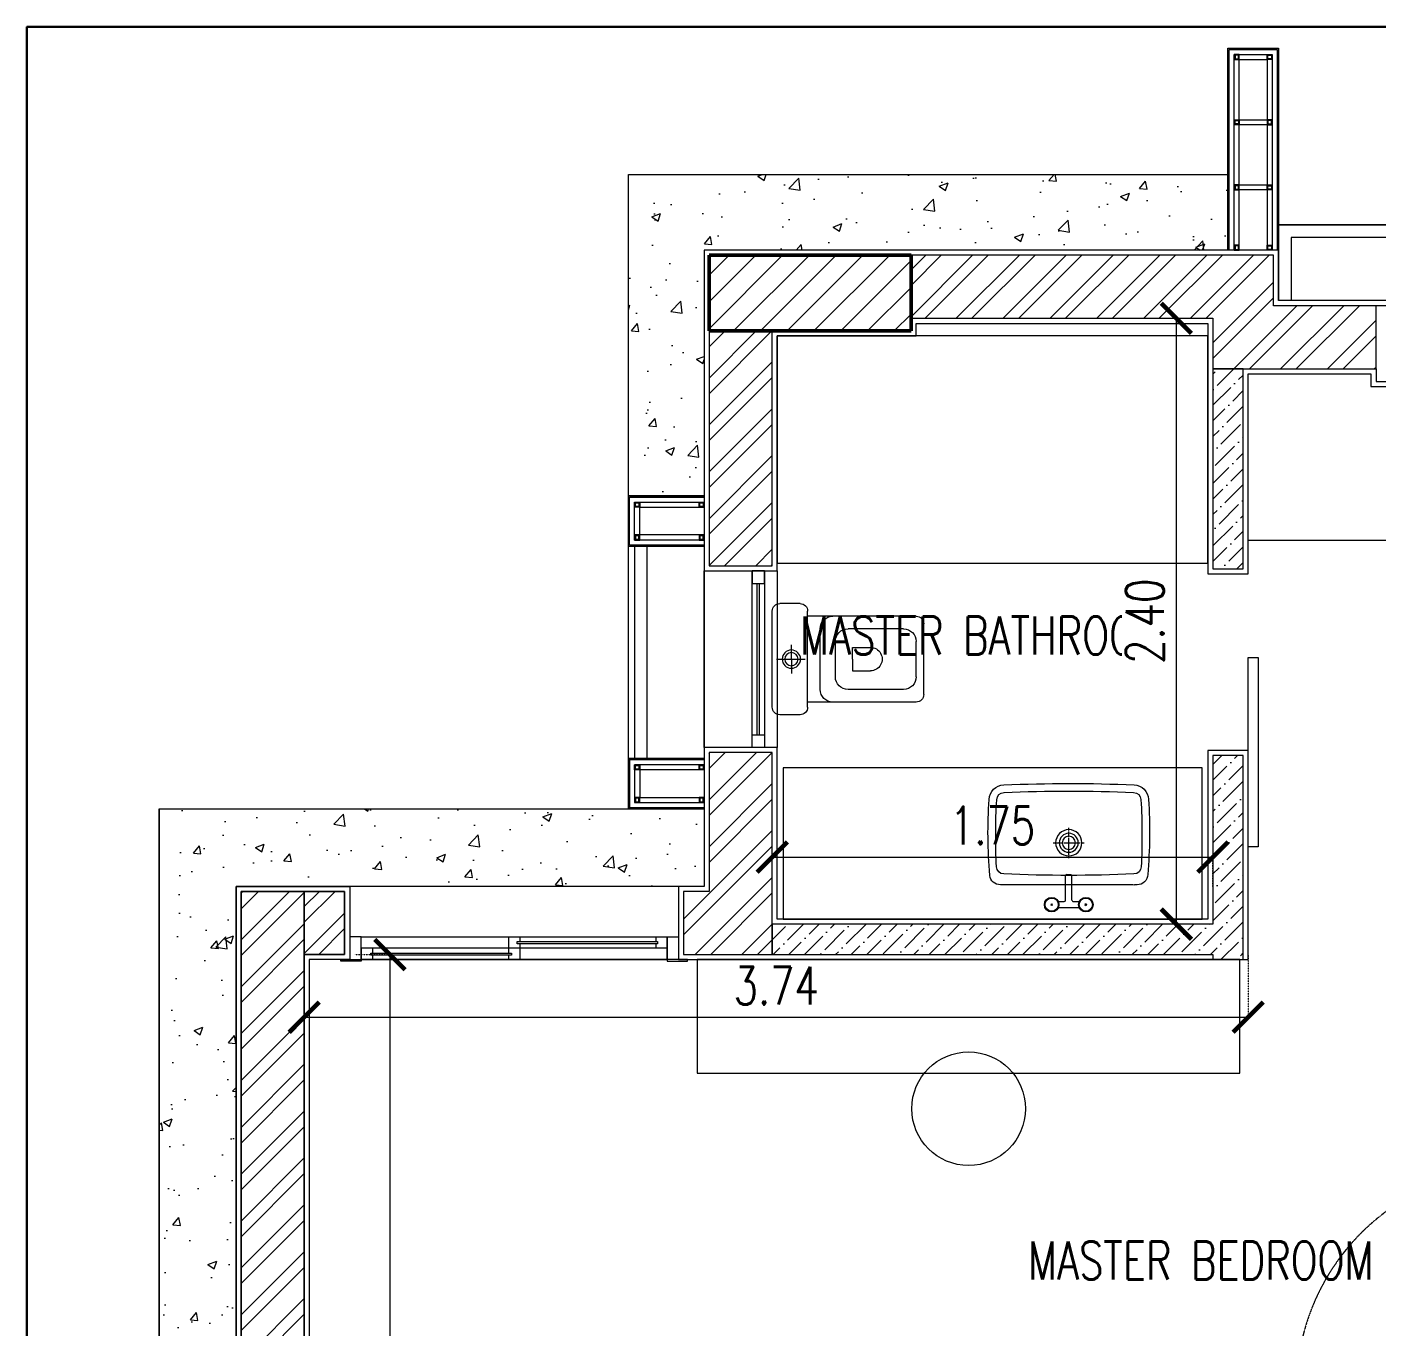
# Model space of a CAD drawing. Header units: metres. Extents: x 0 to 104350, y 982 to 43174.
# Drawn here: x 28555 to 33899, y 21473 to 26618 of the extents above; entities that cross this region are included whole.
import ezdxf
from ezdxf.xclip import XClip

# ---------------------------------------------------------------- set-up
doc = ezdxf.new("R2010")
doc.units = ezdxf.units.M
doc.header["$XCLIPFRAME"] = 2
for name, pattern in [('DASHED2', [0.375, 0.25, -0.125]), ('DOT2', [0.125, 0, -0.125]), ('Suite layout 2$0$AM_DIN_G_W050', [13.75, 9.75, -1.5, 1, -1.5]), ('Suite layout 2$0$HIDDEN2', [0.1875, 0.125, -0.0625])]:
    doc.linetypes.add(name, pattern=pattern)
doc.layers.get('0').update_dxf_attribs({"lineweight": 30})
for name, color, linetype, lineweight in [('A-ANNO-DIMS', 1, 'Continuous', 0), ('A-ANNO-HATCH', 9, 'Continuous', 9), ('A-CLNG-GRID', 2, 'Continuous', 5), ('A-DOOR', 1, 'Continuous', 5), ('A-DOOR-FRAM', 1, 'Continuous', 0), ('A-ELEV-BACK', 1, 'Continuous', 0), ('A-FLOR-OVHD', 1, 'DASHED2', 0), ('A-FURN', 8, 'Continuous', 0), ('A-ROOM-NMBR', 1, 'Continuous', 0), ('A-SANR-FIXD', 1, 'Continuous', 0), ('A-SECT', 1, 'Continuous', 5), ('A-WALL', 3, 'Continuous', 18), ('A-WINDOW', 10, 'Continuous', 5), ('G-ANNO-HATCH', 8, 'Continuous', 0), ('HATCH', 8, 'Continuous', 0), ('S-COLS', 52, 'Continuous', 9)]:
    doc.layers.add(name, color=color, linetype=linetype, lineweight=lineweight)
doc.styles.add('$2$08-M-BLDG-1_50', font='romans.shx', dxfattribs={"width": 0.75, "height": 150})
doc.styles.add('Al-Jazi-text-100', font='romans.shx', dxfattribs={"width": 0.75, "height": 150})
doc.dimstyles.new('Al-Jazi-DIM 100', dxfattribs={"dimtxt": 150, "dimasz": 120, "dimexe": 0, "dimexo": 150, "dimgap": 50, "dimtad": 1, "dimlfac": 0.001, "dimzin": 1, "dimdsep": 46, "dimtxsty": 'Al-Jazi-text-100', "dimblk": 'ARCHTICK', "dimcen": 150, "dimclrd": 1, "dimclre": 256, "dimclrt": 2, "dimadec": 0, "dimazin": 0, "dimtfac": 1, "dimtix": 1, "dimtmove": 2, "dimatfit": 2, "dimfxl": 150, "dimtfill": 1, "dimtolj": 1, "dimlwd": 5, "dimlwe": 5, "dimarcsym": 0})
pattern_1 = [(45, (-163049.75, 35283.02), (-92.807765, 92.807765), []), (45, (-162987.88, 35283.02), (-92.807765, 92.807765), [])]
pattern_2 = [(45, (-163049.75, 35283.02), (23.201941, 85.073785), [109.375, -21.875, 0, -21.875])]
pattern_3 = [(50, (0, 0), (358.6301, -31.37607), [37.5, -412.5]), (355, (0, 0), (-69.3757, 376.0961), [30, -330]), (100.45144, (29.9, -2.6), (289.2544, 344.72), [31.8701, -350.5711]), (46.1842, (0, 100), (533.6207, -82.7596), [56.25, -618.75]), (96.63564, (44.47, 93.1), (467.331, 487.0593), [47.8052, -525.8569]), (351.18416, (0, 100), (467.331, 487.0593), [45, -495]), (21, (50, 75), (298.4535, -201.30945), [37.5, -412.5]), (326, (50, 75), (121.6577, 362.575), [30, -330]), (71.45144, (74.87, 58.22), (420.1112, 161.2656), [31.8701, -350.5711]), (37.5, (0, 0), (6.07993, 166.44693), [0, -326, 0, -335, 0, -331.25]), (7.5, (0, 0), (131.53477, 197.20586), [0, -191, 0, -318.5, 0, -126.25]), (327.5, (-111.5, 0), (266.91122, -11.27744), [0, -125, 0, -390, 0, -517.5]), (317.5, (-161.5, 0), (291.5931, 50.0525), [0, -162.5, 0, -259, 0, -367.5])]

# ---------------------------------------------------------------- blocks, each defined once
blk = doc.blocks.new('*U123')
for p, q in [((-0.235, 0.0895), (0.9783, 0.0895)), ((-0.235, 0.0448), (-0.235, 0.0895)), ((0.3496, 0.0895), (0.3496, 0.026)), ((0.3946, 0.0895), (0.3946, 0.071)), ((0.3946, 0.063), (0.3946, 0)), ((0.9333, 0.0895), (0.9333, 0.071)), ((0.9333, 0.063), (0.9333, 0.0448)), ((0.9783, 0.0895), (0.9783, 0.0448)), ((0.9783, 0.0448), (-0.235, 0.0448)), ((0.9783, 0.0448), (-0.235, 0.0448)), ((-0.235, 0.0448), (-0.235, 0)), ((-0.235, 0), (0.9783, 0)), ((-0.19, 0.0445), (-0.19, 0.026)), ((-0.19, 0.018), (-0.19, 0)), ((0.3496, 0.018), (0.3496, 0)), ((0.9783, 0), (0.9783, 0.0448))]:
    blk.add_line(p, q)
for points in [[(-0.235, 0.0895), (-0.28, 0.0895), (-0.28, 0), (-0.235, 0)], [(-0.235, 0.0895), (0.9783, 0.0895), (0.9783, 0), (-0.235, 0)], [(0.3832, 0.071), (0.9395, 0.071), (0.9395, 0.063), (0.3832, 0.063)], [(0.9783, 0.0895), (1.0233, 0.0895), (1.0233, 0), (0.9783, 0)], [(-0.315, 0), (-0.235, 0), (-0.235, -0.0069), (-0.315, -0.0069)], [(-0.1963, 0.026), (0.3618, 0.026), (0.3618, 0.018), (-0.1963, 0.018)], [(1.0582, 0), (0.9783, 0), (0.9783, -0.0069), (1.0582, -0.0069)]]:
    blk.add_lwpolyline(points, close=True)
blk = doc.blocks.new('COMP')
for p, q in [((0.1103, 0.22), (0.03, 0.22)), ((0, 0.19), (0, -0.19)), ((0.1403, 0.19), (0.1403, -0.19)), ((0.5703, 0.17), (0.1403, 0.17)), ((0.1903, 0.12), (0.1903, -0.12)), ((0.5203, 0.12), (0.3003, 0.12)), ((0.6003, 0.14), (0.6003, -0.14)), ((0.076, 0), (0.076, 0.057)), ((0.2503, 0.07), (0.2503, -0.07)), ((0.5703, 0.07), (0.5703, -0.07)), ((0.0165, 0), (0.1308, 0)), ((0.076, 0), (0.076, -0.057)), ((0.318, 0), (0.318, 0.0464)), ((0.318, 0.0464), (0.3894, 0.0464)), ((0.318, 0), (0.318, -0.0464)), ((0.318, -0.0464), (0.3894, -0.0464)), ((0.5203, -0.12), (0.3003, -0.12)), ((0.5703, -0.17), (0.1403, -0.17)), ((0.1103, -0.22), (0.03, -0.22))]:
    blk.add_line(p, q)
for radius in [0.0362, 0.0262]:
    blk.add_circle((0.076, 0), radius)
for centre, radius, start, end in [((0.03, 0.19), 0.03, 90, 180), ((0.1103, 0.19), 0.03, 0, 90), ((0.2403, 0.12), 0.05, 90, 180), ((0.5703, 0.14), 0.03, 0, 90), ((0.3003, 0.07), 0.05, 90, 180), ((0.5203, 0.07), 0.05, 0, 90), ((0.3894, 0), 0.0464, 270, 90), ((0.3003, -0.07), 0.05, 180, 270), ((0.5203, -0.07), 0.05, 270, 0), ((0.2403, -0.12), 0.05, 180, 270), ((0.5703, -0.14), 0.03, 270, 0), ((0.03, -0.19), 0.03, 180, 270), ((0.1103, -0.19), 0.03, 270, 0)]:
    blk.add_arc(centre, radius, start, end)
blk = doc.blocks.new('*U121')
for p, q in [((-2.0795, -0.07), (-1.4795, -0.07)), ((-2.0795, -0.08), (-1.4795, -0.08))]:
    blk.add_line(p, q)
for points in [[(-2.1295, 0.14), (-1.4295, 0.14), (-1.4295, -0.15), (-2.1295, -0.15)], [(-2.1295, -0.1), (-2.1295, -0.05), (-1.4295, -0.05), (-1.4295, -0.1)], [(-2.1295, -0.05), (-2.0795, -0.05), (-2.0795, -0.1), (-2.1295, -0.1)], [(-1.4295, -0.05), (-1.4795, -0.05), (-1.4795, -0.1), (-1.4295, -0.1)]]:
    blk.add_lwpolyline(points, close=True)
blk = doc.blocks.new('hjnhgfhgn')
at = {"layer": 'A-FLOR-OVHD'}
blk.add_lwpolyline([(101258.6, -22508.8), (101258.6, -20378.8), (97631.8, -20378.6), (97631.8, -11761.8), (99489.7, -11762.1), (99489.7, -9248.8), (101865.4, -9248.8), (101865.4, -9548.8), (99789.7, -9548.8), (99789.7, -12068.8), (97935.6, -12068.8), (97935.6, -14397.7), (97935.6, -20078.8), (101258.6, -20078.8), (101258.6, -22838.8)], dxfattribs=at)
blk.add_lwpolyline([(102065.4, -9448.9), (106681, -9449.1), (106681.1, -9249.2), (119821.4, -9248.9), (119821.4, -9448.8), (124432.6, -9448.8), (124432.6, -9748.8), (119521.4, -9748.8), (119521.4, -9548.8), (118379, -9549.7), (118379.3, -9548.8), (116502.9, -9548.8), (116502.9, -9549.9), (110624.8, -9549.9), (110624.9, -9548.9), (107856.9, -9548.8), (107856.9, -9548.8), (106976.6, -9548.8), (106976.6, -9748.8), (102065.4, -9748.8)], close=True, dxfattribs=at)
blk = doc.blocks.new('B GF')
at = {"layer": 'A-ANNO-HATCH', "true_color": 0x939598}
h = blk.add_hatch(dxfattribs=at)
h.set_pattern_fill('AR-CONC', color=252, scale=50)
h.set_pattern_definition(pattern_3)
h.paths.add_polyline_path([(147038.3, -10522.1), (146738.3, -10522.1), (146738.3, -9248.8), (149114, -9248.8), (149114, -9548.8), (147038.3, -9548.8)])
h = blk.add_hatch(dxfattribs=at)
h.set_pattern_fill('AR-CONC', color=252, scale=50)
h.set_pattern_definition(pattern_3)
h.paths.add_polyline_path([(145184.2, -14397.7), (144879.8, -14397.7), (144879.8, -11762.1), (147038.3, -11762.1), (147038.3, -11860.8), (147038.3, -12068.8), (145184.2, -12068.8)])
at = {"layer": 'A-ANNO-DIMS'}
blk.add_lwpolyline([(147038.3, -10522.1), (146738.3, -10522.1), (146738.3, -9248.8), (149114, -9248.8), (149114, -9548.8), (147038.3, -9548.8)], close=True, dxfattribs=at)
at = {"layer": 'A-ELEV-BACK'}
blk.add_lwpolyline([(145184.2, -14397.7), (144879.8, -14397.7), (144879.8, -11762.1), (147038.3, -11762.1), (147038.3, -11860.8), (147038.3, -11860.8), (147038.3, -12068.8), (145184.2, -12068.8)], close=True, dxfattribs=at)
blk = doc.blocks.new('gfbgg')
at = {"layer": 'A-ELEV-BACK'}
for points in [[(104187.1, -9748.8), (104187.1, -9448.7), (102065.4, -9448.7), (102065.4, -9748.8)], [(104137.1, -9748.8), (104137.1, -9498.7), (102115.4, -9498.7), (102115.4, -9748.8)]]:
    blk.add_lwpolyline(points, dxfattribs=at)
blk = doc.blocks.new('gtrgtgrtgtg')
at = {"layer": 'A-CLNG-GRID'}
for points in [[(101865.4, -9548.8), (101865.4, -9148.8), (101865.4, -8748.8), (102065.4, -8748.8), (102065.4, -9548.8)], [(99789.7, -10722.1), (99729.9, -10722.1), (99489.7, -10722.1), (99489.7, -10522.1), (99789.7, -10522.1)], [(99789.7, -11562.1), (99729.9, -11562.1), (99489.7, -11562.1), (99489.7, -11762.1), (99789.7, -11762.1)]]:
    blk.add_lwpolyline(points, dxfattribs=at)
at = {"layer": 'A-ELEV-BACK'}
blk.add_lwpolyline([(99514.7, -11562.1), (99564.7, -11562.1), (99564.7, -10722.1), (99514.7, -10722.1)], close=True, dxfattribs=at)
at = {"layer": 'A-SECT'}
for points in [[(101870.4, -9548.8), (101870.4, -9148.8), (101870.4, -8753.8), (102060.4, -8753.8), (102060.4, -9548.8)], [(101890.4, -9548.8), (101890.4, -9148.8), (101890.4, -8773.8), (102040.4, -8773.8), (102040.4, -9548.8)], [(101910.4, -9548.8), (101910.4, -9148.8), (101910.4, -8793.9), (102020.4, -8793.9), (102020.4, -9548.8)], [(99789.7, -10717.1), (99729.9, -10717.1), (99494.7, -10717.1), (99494.7, -10527.1), (99789.7, -10527.1)], [(99789.7, -10697.1), (99729.9, -10697.1), (99514.7, -10697.1), (99514.7, -10547.1), (99789.7, -10547.1)], [(99789.7, -10677.1), (99729.9, -10677.1), (99534.7, -10677.1), (99534.7, -10567.1), (99789.7, -10567.1)], [(99789.7, -11567.1), (99729.9, -11567.1), (99494.7, -11567.1), (99494.7, -11757.1), (99789.7, -11757.1)], [(99789.7, -11587.1), (99729.9, -11587.1), (99514.7, -11587.1), (99514.7, -11737.1), (99789.7, -11737.1)], [(99789.7, -11607.1), (99729.9, -11607.1), (99534.7, -11607.1), (99534.7, -11717.1), (99789.7, -11717.1)]]:
    blk.add_lwpolyline(points, dxfattribs=at)
for points in [[(101890.4, -8793.8), (101910.4, -8793.8), (101910.4, -8773.8), (101890.4, -8773.8)], [(101893.4, -8790.8), (101907.4, -8790.8), (101907.4, -8776.8), (101893.4, -8776.8)], [(102040.4, -8793.8), (102020.4, -8793.8), (102020.4, -8773.8), (102040.4, -8773.8)], [(102037.4, -8790.8), (102023.4, -8790.8), (102023.4, -8776.8), (102037.4, -8776.8)], [(101890.4, -9032.2), (101910.4, -9032.2), (101910.4, -9052.2), (101890.4, -9052.2)], [(101910.4, -9032.2), (102020.4, -9032.2), (102020.4, -9052.2), (101910.4, -9052.2)], [(102040.4, -9032.2), (102020.4, -9032.2), (102020.4, -9052.2), (102040.4, -9052.2)], [(101893.4, -9035.2), (101907.4, -9035.2), (101907.4, -9049.2), (101893.4, -9049.2)], [(102037.4, -9035.2), (102023.4, -9035.2), (102023.4, -9049.2), (102037.4, -9049.2)], [(101890.4, -9310.5), (101910.4, -9310.5), (101910.4, -9290.5), (101890.4, -9290.5)], [(101893.4, -9307.5), (101907.4, -9307.5), (101907.4, -9293.5), (101893.4, -9293.5)], [(101910.4, -9290.5), (102020.4, -9290.5), (102020.4, -9310.5), (101910.4, -9310.5)], [(102040.4, -9310.5), (102020.4, -9310.5), (102020.4, -9290.5), (102040.4, -9290.5)], [(102037.4, -9307.5), (102023.4, -9307.5), (102023.4, -9293.5), (102037.4, -9293.5)], [(101890.4, -9548.8), (101910.4, -9548.8), (101910.4, -9528.8), (101890.4, -9528.8)], [(101893.4, -9545.8), (101907.4, -9545.8), (101907.4, -9531.8), (101893.4, -9531.8)], [(102040.4, -9548.8), (102020.4, -9548.8), (102020.4, -9528.8), (102040.4, -9528.8)], [(102037.4, -9545.8), (102023.4, -9545.8), (102023.4, -9531.8), (102037.4, -9531.8)], [(99534.7, -10547.1), (99534.7, -10567.1), (99514.7, -10567.1), (99514.7, -10547.1)], [(99531.7, -10550.1), (99531.7, -10564.1), (99517.7, -10564.1), (99517.7, -10550.1)], [(99789.7, -10547.1), (99789.7, -10567.1), (99769.7, -10567.1), (99769.7, -10547.1)], [(99786.7, -10550.1), (99786.7, -10564.1), (99772.7, -10564.1), (99772.7, -10550.1)], [(99534.7, -10697.1), (99534.7, -10677.1), (99514.7, -10677.1), (99514.7, -10697.1)], [(99531.7, -10694.1), (99531.7, -10680.1), (99517.7, -10680.1), (99517.7, -10694.1)], [(99789.7, -10697.1), (99789.7, -10677.1), (99769.7, -10677.1), (99769.7, -10697.1)], [(99786.7, -10694.1), (99786.7, -10680.1), (99772.7, -10680.1), (99772.7, -10694.1)], [(99534.7, -11587.1), (99534.7, -11607.1), (99514.7, -11607.1), (99514.7, -11587.1)], [(99531.7, -11590.1), (99531.7, -11604.1), (99517.7, -11604.1), (99517.7, -11590.1)], [(99789.7, -11587.1), (99789.7, -11607.1), (99769.7, -11607.1), (99769.7, -11587.1)], [(99786.7, -11590.1), (99786.7, -11604.1), (99772.7, -11604.1), (99772.7, -11590.1)], [(99534.7, -11737.1), (99534.7, -11717.1), (99514.7, -11717.1), (99514.7, -11737.1)], [(99531.7, -11734.1), (99531.7, -11720.1), (99517.7, -11720.1), (99517.7, -11734.1)], [(99789.7, -11737.1), (99789.7, -11717.1), (99769.7, -11717.1), (99769.7, -11737.1)], [(99786.7, -11734.1), (99786.7, -11720.1), (99772.7, -11720.1), (99772.7, -11734.1)]]:
    blk.add_lwpolyline(points, close=True, dxfattribs=at)
blk = doc.blocks.new('Typical')
at = {"layer": 'S-COLS'}
h = blk.add_hatch(dxfattribs=at)
h.set_pattern_fill('FP_1', color=256, scale=1000, style=0, pattern_type=2)
h.set_pattern_definition([(45, (116748.97, -54336.016), (-53.033, 53.033), [])])
h.paths.add_polyline_path([(103274, -40586.4), (103274, -40286.4), (102474, -40286.4), (102474, -40586.4)])
at = {"layer": 'S-COLS', "lineweight": 50}
for p, q in [((103274, -40286.4), (102474, -40286.4)), ((102474, -40286.4), (102474, -40586.4)), ((103274, -40586.4), (103274, -40286.4)), ((102474, -40586.4), (103274, -40586.4))]:
    blk.add_line(p, q, dxfattribs=at)
blk = doc.blocks.new('_ArchTick')
at = {"color": 0, "linetype": 'ByBlock', "const_width": 0.15}
blk.add_lwpolyline([(-0.5, -0.5), (0.5, 0.5)], dxfattribs=at)
blk = doc.blocks.new('*D352')
at = {"layer": 'A-ANNO-DIMS', "linetype": 'DOT2', "lineweight": 5, "transparency": 16777216}
for p, q in [((29853.1, 22944.2), (29992.7, 22944.2)), ((29853.1, 19294.2), (29992.7, 19294.2))]:
    blk.add_line(p, q, dxfattribs=at)
at = {"layer": 'A-ANNO-DIMS', "color": 1, "lineweight": 5, "transparency": 16777216}
blk.add_line((29992.7, 22944.2), (29992.7, 19294.2), dxfattribs=at)
at = {"layer": 'Defpoints', "color": 0, "transparency": 16777216}
for p in [(29703.1, 22944.2), (29703.1, 19294.2), (29992.7, 19294.2)]:
    blk.add_point(p, dxfattribs=at)
at = {"layer": 'A-ANNO-DIMS', "color": 1, "lineweight": 5, "transparency": 16777216, "xscale": 120, "yscale": 120, "zscale": 120}
for p, rotation in [((29992.7, 22944.2), 90), ((29992.7, 19294.2), 270)]:
    blk.add_blockref('_ArchTick', p, dxfattribs=dict(at, rotation=rotation))
at = {"layer": 'A-ANNO-DIMS', "color": 2, "transparency": 16777216, "insert": (29867.7, 21119.2), "char_height": 150, "attachment_point": 5, "rotation": 90, "style": 'Al-Jazi-text-100', "bg_fill": 3, "box_fill_scale": 1.1, "bg_fill_color": 256, "bg_fill_true_color": 13158600, "bg_fill_transparency": 0}
blk.add_mtext('\\A1;3.65', dxfattribs=at)
blk = doc.blocks.new('*D357')
at = {"layer": 'A-ANNO-DIMS', "linetype": 'DOT2', "lineweight": 5, "transparency": 16777216}
for p, q in [((29653.1, 22965.8), (29653.1, 22695.9)), ((33393.1, 22945.8), (33393.1, 22695.9))]:
    blk.add_line(p, q, dxfattribs=at)
at = {"layer": 'A-ANNO-DIMS', "color": 1, "lineweight": 5, "transparency": 16777216}
blk.add_line((29653.1, 22695.9), (33393.1, 22695.9), dxfattribs=at)
at = {"layer": 'Defpoints', "color": 0, "transparency": 16777216}
for p in [(29653.1, 23115.8), (33393.1, 23095.8), (33393.1, 22695.9)]:
    blk.add_point(p, dxfattribs=at)
at = {"layer": 'A-ANNO-DIMS', "color": 1, "lineweight": 5, "transparency": 16777216, "xscale": 120, "yscale": 120, "zscale": 120, "rotation": 180}
blk.add_blockref('_ArchTick', (29653.1, 22695.9), dxfattribs=at)
at = {"layer": 'A-ANNO-DIMS', "color": 1, "lineweight": 5, "transparency": 16777216, "xscale": 120, "yscale": 120, "zscale": 120}
blk.add_blockref('_ArchTick', (33393.1, 22695.9), dxfattribs=at)
at = {"layer": 'A-ANNO-DIMS', "color": 2, "transparency": 16777216, "insert": (31523.1, 22820.9), "char_height": 150, "attachment_point": 5, "style": 'Al-Jazi-text-100', "bg_fill": 3, "box_fill_scale": 1.1, "bg_fill_color": 256, "bg_fill_true_color": 13158600, "bg_fill_transparency": 0}
blk.add_mtext('\\A1;3.74', dxfattribs=at)
blk = doc.blocks.new('*D358')
at = {"layer": 'A-ANNO-DIMS', "linetype": 'DOT2', "lineweight": 5, "transparency": 16777216}
for p, q in [((33103, 25464.2), (33108.5, 25464.2)), ((33103.1, 23064.2), (33108.5, 23064.2))]:
    blk.add_line(p, q, dxfattribs=at)
at = {"layer": 'A-ANNO-DIMS', "color": 1, "lineweight": 5, "transparency": 16777216}
blk.add_line((33108.5, 23064.2), (33108.5, 25464.2), dxfattribs=at)
at = {"layer": 'Defpoints', "color": 0, "transparency": 16777216}
for p in [(33108.5, 25464.2), (33253, 25464.2), (33253.1, 23064.2)]:
    blk.add_point(p, dxfattribs=at)
at = {"layer": 'A-ANNO-DIMS', "color": 1, "lineweight": 5, "transparency": 16777216, "xscale": 120, "yscale": 120, "zscale": 120}
for p, rotation in [((33108.5, 25464.2), 90), ((33108.5, 23064.2), 270)]:
    blk.add_blockref('_ArchTick', p, dxfattribs=dict(at, rotation=rotation))
at = {"layer": 'A-ANNO-DIMS', "color": 2, "transparency": 16777216, "insert": (32983.5, 24264.2), "char_height": 150, "attachment_point": 5, "rotation": 90, "style": 'Al-Jazi-text-100', "bg_fill": 3, "box_fill_scale": 1.1, "bg_fill_color": 256, "bg_fill_true_color": 13158600, "bg_fill_transparency": 0}
blk.add_mtext('\\A1;2.40', dxfattribs=at)
blk = doc.blocks.new('*D359')
at = {"layer": 'A-ANNO-DIMS', "linetype": 'DOT2', "lineweight": 5, "transparency": 16777216}
for p, q in [((31507.2, 23214.2), (31507.2, 23330.2)), ((33253.1, 23214.2), (33253.1, 23330.2))]:
    blk.add_line(p, q, dxfattribs=at)
at = {"layer": 'A-ANNO-DIMS', "color": 1, "lineweight": 5, "transparency": 16777216}
blk.add_line((31507.2, 23330.2), (33253.1, 23330.2), dxfattribs=at)
at = {"layer": 'Defpoints', "color": 0, "transparency": 16777216}
for p in [(33253.1, 23330.2), (31507.2, 23064.2), (33253.1, 23064.2)]:
    blk.add_point(p, dxfattribs=at)
at = {"layer": 'A-ANNO-DIMS', "color": 1, "lineweight": 5, "transparency": 16777216, "xscale": 120, "yscale": 120, "zscale": 120, "rotation": 180}
blk.add_blockref('_ArchTick', (31507.2, 23330.2), dxfattribs=at)
at = {"layer": 'A-ANNO-DIMS', "color": 1, "lineweight": 5, "transparency": 16777216, "xscale": 120, "yscale": 120, "zscale": 120}
blk.add_blockref('_ArchTick', (33253.1, 23330.2), dxfattribs=at)
at = {"layer": 'A-ANNO-DIMS', "color": 2, "transparency": 16777216, "insert": (32380.1, 23455.2), "char_height": 150, "attachment_point": 5, "style": 'Al-Jazi-text-100', "bg_fill": 3, "box_fill_scale": 1.1, "bg_fill_color": 256, "bg_fill_true_color": 13158600, "bg_fill_transparency": 0}
blk.add_mtext('\\A1;1.75', dxfattribs=at)
blk = doc.blocks.new('Suite layout 2$0$FTYR')
at = {"color": 4, "linetype": 'Suite layout 2$0$AM_DIN_G_W050'}
for p, q in [((-688.7, 13154.5), (-688.7, 13033.3)), ((-750.2, 13093.7), (-627.5, 13093.7))]:
    blk.add_line(p, q, dxfattribs=at)
blk.add_lwpolyline([(-376.1, 13219.7, 0.431589), (-418.4, 13259.6, 0.212962), (-423.5, 13260), (-427.7, 13260.8, 0.172404), (-435.4, 13260.4), (-942.1, 13260.4, 0.047487), (-951.4, 13259.7), (-955.2, 13260, 0.238832), (-959.1, 13259.6, 0.411833), (-1001.2, 13222.6, 0.039685), (-1004.3, 12921.6, 0.391118), (-946.3, 12864.4, 0.021976), (-429.7, 12864.4, 0.386851), (-372.7, 12921.6, 0.037895)], format="xyb", close=True)
for radius in [52, 37.5, 26]:
    blk.add_circle((-688.7, 13093.7), radius)
for centre, radius, start, end in [((-945.4, 13187.3), 30, 91.4479, 177.7601), ((-688.5, 7350.5), 5872.4, 87.4809, 92.5191), ((-431.3, 13187.3), 30, 2.2399, 88.5521), ((1640, 13065.9), 2618.3, 177.3163, 183.1297), ((-3128.5, 13069.1), 2729.8, 356.9309, 2.5066), ((-944.4, 12924.3), 30, 182.6696, 268.5559), ((-688.6, 18737.9), 5849.2, 267.48225, 272.51775), ((-432.6, 12924.3), 30, 271.4441, 357.3304)]:
    blk.add_arc(centre, radius, start, end)
blk = doc.blocks.new('*U118')
for p, q in [((-5314.1, 135750.6), (-5249.2, 135754.1)), ((-5251.2, 134852.7), (-5299.1, 135751.4)), ((-5201.2, 134855.4), (-5249.2, 135754.1)), ((-5243.9, 135654.2), (-5293.8, 135651.6)), ((-5271.3, 135652.8), (-5234.1, 134955.1)), ((-5266.3, 135653), (-5229.1, 134955.4)), ((-5206.6, 134956.6), (-5256.6, 134953.9)), ((-5201.2, 134855.4), (-5251.2, 134852.7))]:
    blk.add_line(p, q)
at = {"linetype": 'DASHED2'}
blk.add_arc((-5341.8, 135819.4), 974.2, 278.29264, 1.87026, dxfattribs=at)
at = {"layer": 'A-DOOR-FRAM'}
for p, q in [((-4399.9, 135977.4), (-4349.9, 135980.1)), ((-4349.9, 135980.1), (-4340.5, 135802.6)), ((-5348.5, 135926.8), (-5298.6, 135929.5)), ((-5339, 135749.3), (-5348.5, 135926.8)), ((-4340.5, 135802.6), (-4365.4, 135801.2)), ((-5339, 135749.3), (-5314.1, 135750.6))]:
    blk.add_line(p, q, dxfattribs=at)
for points in [[(-4399.9, 135977.4), (-4393.1, 135849.8), (-4368.1, 135851.2), (-4365.4, 135801.2)], [(-5298.6, 135929.5), (-5291.8, 135801.9), (-5316.7, 135800.6), (-5314.1, 135750.6)]]:
    blk.add_lwpolyline(points, dxfattribs=at)

msp = doc.modelspace()

# ---------------------------------------------------------------- hatches: boundary and pattern name
at = {"layer": 'G-ANNO-HATCH'}
h = msp.add_hatch(dxfattribs=at)
h.set_pattern_fill('ANSI32', color=256, scale=350)
h.set_pattern_definition(pattern_1)
h.paths.add_polyline_path([(33899.458, 25514.173), (33492.877, 25514.173), (33492.877, 25714.173), (32057.2, 25714.173), (32057.2, 25464.173), (33253.093, 25464.173), (33253.093, 25264.173), (33899.458, 25264.173)])
h = msp.add_hatch(dxfattribs=at)
h.set_pattern_fill('ANSI32', color=256, scale=350)
h.set_pattern_definition(pattern_1)
h.paths.add_polyline_path([(31257.2, 24484.173), (31507.198, 24484.173), (31507.199, 25414.173), (31257.2, 25414.173)])
h = msp.add_hatch(dxfattribs=at)
h.set_pattern_fill('ANSI36', color=256, scale=350)
h.set_pattern_definition(pattern_2)
h.paths.add_polyline_path([(33373.093, 25264.173), (33253.093, 25264.173), (33253.093, 24472.304), (33373.093, 24472.304)])
h = msp.add_hatch(dxfattribs=at)
h.set_pattern_fill('ANSI32', color=256, scale=350)
h.set_pattern_definition(pattern_1)
h.paths.add_polyline_path([(31156.361, 23194.173), (31156.361, 22944.173), (31507.196, 22944.173), (31507.197, 23744.173), (31257.2, 23744.173), (31257.2, 23194.173)])
h = msp.add_hatch(dxfattribs=at)
h.set_pattern_fill('ANSI36', color=256, scale=350)
h.set_pattern_definition(pattern_2)
h.paths.add_polyline_path([(33253.093, 22924.173), (33373.093, 22924.173), (33373.093, 23732.311), (33253.093, 23732.311), (33253.093, 23064.173), (31507.196, 23064.173), (31507.196, 22944.173), (33253.093, 22944.173)])
h.paths.add_polyline_path([(33561.343, 21144.173), (33561.343, 21264.173), (33373.093, 21264.173), (33373.093, 21284.173), (33253.093, 21284.173), (33253.093, 20132.107), (33373.093, 20132.107), (33373.093, 21144.173)])
h.paths.add_polyline_path([(35454.121, 21144.173), (35454.121, 21264.173), (34461.338, 21264.173), (34461.338, 21144.173)])
h = msp.add_hatch(dxfattribs=at)
h.set_pattern_fill('ANSI32', color=256, scale=350)
h.set_pattern_definition(pattern_1)
h.paths.add_polyline_path([(29653.093, 18914.227), (29653.093, 23194.173), (29403.093, 23194.173), (29403.093, 20913.809), (29653.093, 20913.809)])
h = msp.add_hatch(dxfattribs=at)
h.set_pattern_fill('ANSI32', color=256, scale=350)
h.set_pattern_definition([(45, (-164014.03, 35314.59), (-92.807765, 92.807765), []), (45, (-163952.16, 35314.59), (-92.807765, 92.807765), [])])
h.paths.add_polyline_path([(29813.093, 23194.173), (29653.093, 23194.173), (29653.093, 22944.173), (29813.093, 22944.173)])

# ---------------------------------------------------------------- linework, layer by layer
msp.add_lwpolyline([(28554.582, 14508.598), (44882.692, 14508.598), (44882.692, 26618.05), (28554.582, 26618.05)], close=True)
at = {"layer": 'A-CLNG-GRID'}
for p, q in [((31527.2, 23764.173), (31237.2, 23764.173)), ((31237.2, 23764.173), (31237.2, 23214.173)), ((31527.2, 23084.173), (31527.2, 23764.173)), ((33393.093, 23752.311), (33233.093, 23752.311)), ((33233.093, 23752.311), (33233.093, 23084.173)), ((33393.093, 22924.173), (33393.093, 23752.311)), ((29383.093, 17806.838), (29383.093, 23214.173)), ((29383.093, 23214.173), (29833.093, 23214.173)), ((29833.093, 23214.173), (29833.093, 22924.173)), ((31237.2, 23214.173), (31136.361, 23214.173)), ((31136.361, 23214.173), (31136.361, 22924.173)), ((33233.093, 23084.173), (31527.2, 23084.173)), ((29723.093, 22924.173), (29673.093, 22924.173)), ((29673.093, 22924.173), (29673.093, 20913.809)), ((29833.093, 22924.173), (29723.093, 22924.173)), ((29723.093, 22924.173), (29723.093, 22924.173)), ((31136.361, 22924.173), (33233.093, 22924.173))]:
    msp.add_line(p, q, dxfattribs=at)
for points in [[(31527.2, 24464.173), (31527.2, 25394.173), (32077.2, 25394.173), (32077.2, 25444.173), (33233.093, 25444.173), (33233.093, 24452.304), (33393.093, 24452.304), (33393.093, 25244.173), (33879.458, 25244.173), (33879.458, 25194.173), (34719.458, 25194.173), (34719.458, 25244.173), (36178.433, 25244.173), (36178.433, 25534.173), (33512.877, 25534.173), (33512.877, 25734.173), (31237.2, 25734.173), (31237.2, 24464.173)], [(33433.093, 24120.444), (33433.093, 23370.444), (33393.093, 23370.444), (33393.093, 24120.444)]]:
    msp.add_lwpolyline(points, close=True, dxfattribs=at)
at = {"layer": 'A-FURN'}
msp.add_line((34693.093, 24583.983), (33393.093, 24583.983), dxfattribs=at)
msp.add_circle((32285.409, 22333.444), 225, dxfattribs=at)
at = {"layer": 'A-WALL'}
msp.add_lwpolyline([(31507.2, 24484.173), (31507.2, 25414.173), (32057.2, 25414.173), (32057.2, 25464.173), (33253.093, 25464.173), (33253.093, 24472.304), (33373.093, 24472.304), (33373.093, 25264.173), (33899.458, 25264.173), (33899.458, 25214.173), (34699.458, 25214.173), (34699.458, 25264.173), (36158.433, 25264.173), (36158.433, 25514.173), (33492.877, 25514.173), (33492.877, 25714.173), (31257.2, 25714.173), (31257.2, 24484.173)], close=True, dxfattribs=at)
for points in [[(31507.2, 23744.173), (31257.2, 23744.173), (31257.2, 23194.173), (31156.361, 23194.173), (31156.361, 22944.173), (33253.093, 22944.173), (33253.093, 22924.173)], [(33373.093, 22924.173), (33373.093, 23732.311), (33253.093, 23732.311), (33253.093, 23064.173), (31507.2, 23064.173), (31507.2, 23744.173)], [(29403.093, 17826.838), (29403.093, 23194.173), (29813.093, 23194.173), (29813.093, 22944.173), (29703.093, 22944.173), (29703.093, 22944.173), (29653.093, 22944.173), (29653.093, 20913.809)]]:
    msp.add_lwpolyline(points, dxfattribs=at)
at = {"layer": 'A-WINDOW'}
msp.add_line((31140.767, 23214.173), (29823.093, 23214.173), dxfattribs=at)
at = {"layer": 'G-ANNO-HATCH'}
msp.add_lwpolyline([(29813.093, 23194.173), (29653.093, 23194.173), (29653.093, 22944.173), (29813.093, 22944.173)], close=True, dxfattribs=at)
at = {"layer": 'HATCH'}
for points in [[(33899.458, 25514.173), (33492.877, 25514.173), (33492.877, 25714.173), (32057.2, 25714.173), (32057.2, 25464.173), (33253.093, 25464.173), (33253.093, 25264.173), (33899.458, 25264.173)], [(31257.2, 24484.173), (31507.198, 24484.173), (31507.199, 25414.173), (31257.2, 25414.173)], [(33373.093, 25264.173), (33253.093, 25264.173), (33253.093, 24472.304), (33373.093, 24472.304), (33373.093, 25264.173)], [(31507.197, 23744.173), (31257.2, 23744.173), (31257.2, 23194.173), (31156.361, 23194.173), (31156.361, 22944.173), (31507.196, 22944.173)], [(29653.093, 18914.227), (29653.093, 23194.173), (29403.093, 23194.173), (29403.093, 20913.809), (29653.093, 20913.809)]]:
    msp.add_lwpolyline(points, close=True, dxfattribs=at)
msp.add_lwpolyline([(33373.093, 22924.173), (33373.093, 23732.311), (33253.093, 23732.311), (33253.093, 23064.173), (31507.196, 23064.173), (31507.196, 22944.173), (33253.093, 22944.173), (33253.093, 22924.173)], dxfattribs=at)

# ---------------------------------------------------------------- block references
ref = msp.add_blockref('Typical', (-71216.773, 66000.567))
XClip(ref).set_block_clipping_path([(99771.3550347491, -51491.9684601382), (116099.4655573423, -39382.5165601852)])
at = {"layer": 'A-DOOR', "xscale": 0.8999943595947164, "yscale": 0.8999943595947164, "zscale": 0.8999943595947164, "rotation": 176.9472523896113}
msp.add_blockref('*U118', (36169.435, 143540.313), dxfattribs=at)
at = {"layer": 'A-ELEV-BACK', "color": 4}
ref = msp.add_blockref('hjnhgfhgn', (-68552.525, 35283.021), dxfattribs=at)
XClip(ref).set_block_clipping_path([(97107.1068899558, -20774.4229380071), (113435.217412549, -8664.9710380541)])
at = {"layer": 'A-ELEV-BACK'}
ref = msp.add_blockref('gfbgg', (-68552.525, 35283.021), dxfattribs=at)
XClip(ref).set_block_clipping_path([(97107.1068899558, -20774.4229380071), (113435.217412549, -8664.9710380541)])
at = {"layer": 'A-ELEV-BACK', "color": 4}
ref = msp.add_blockref('gtrgtgrtgtg', (-68552.525, 35283.021), dxfattribs=at)
XClip(ref).set_block_clipping_path([(97107.1068899558, -20774.4229380071), (113435.217412549, -8664.9710380541)])
at = {"layer": 'A-FLOR-OVHD'}
ref = msp.add_blockref('B GF', (-115801.138, 35283.021), dxfattribs=at)
XClip(ref).set_block_clipping_path([(144355.7199953097, -20774.4229380089), (160683.8305179029, -8664.9710380559)])
at = {"layer": 'A-SANR-FIXD', "xscale": -999.9999999999999, "yscale": 999.9999999999999, "zscale": 999.9999999999999, "rotation": 179.9981829002877}
msp.add_blockref('COMP', (31507.2, 24114.173), dxfattribs=at)
at = {"layer": 'A-WINDOW', "xscale": 1000.000000000041, "yscale": 1000.000000000041, "zscale": 1000.000000000041, "rotation": 90}
msp.add_blockref('*U121', (31377.2, 25893.66), dxfattribs=at)
at = {"layer": 'A-WINDOW', "xscale": 1000.000000000002, "yscale": 1000.000000000002, "zscale": 1000.000000000002}
msp.add_blockref('*U123', (30113.093, 22924.173), dxfattribs=at)

# ---------------------------------------------------------------- texts
at = {"layer": 'A-ROOM-NMBR', "lineweight": 0, "char_height": 150, "width": 1444.80489, "attachment_point": 8, "line_spacing_factor": 0.9, "style": '$2$08-M-BLDG-1_50'}
for s, insert in [('\\pxt10;MASTER BATHROOM', (32340.396, 24132.559)), ('\\pxqc,t10;MASTER BEDROOM', (33204.971, 21657.488))]:
    msp.add_mtext(s, dxfattribs=dict(at, insert=insert))

# ---------------------------------------------------------------- next in the draw order: dimensions: what is measured, and where the dimension line sits
at = {"layer": 'A-ANNO-DIMS'}
dim = msp.add_linear_dim(base=(29992.746, 19294.173), p1=(29703.093, 22944.173), p2=(29703.093, 19294.173), angle=90, dimstyle='Al-Jazi-DIM 100', dxfattribs=at)
dim.commit()
dim.dimension.update_dxf_attribs({"geometry": '*D352', "text_midpoint": (29867.746, 21119.173)})

# ---------------------------------------------------------------- next in the draw order: dimensions: what is measured, and where the dimension line sits
dim = msp.add_linear_dim(base=(33393.093, 22695.921), p1=(29653.093, 23115.752), p2=(33393.093, 23095.752), dimstyle='Al-Jazi-DIM 100', dxfattribs=at)
dim.commit()
dim.dimension.update_dxf_attribs({"geometry": '*D357', "text_midpoint": (31523.093, 22820.921)})

# ---------------------------------------------------------------- next in the draw order: linework, layer by layer
at = {"layer": 'A-CLNG-GRID'}
msp.add_line((33233.093, 22924.173), (33393.093, 22924.173), dxfattribs=at)
at = {"layer": 'A-FURN'}
msp.add_lwpolyline([(31210.409, 22924.173), (31210.409, 22474.173), (33360.409, 22474.173), (33360.409, 22924.173)], close=True, dxfattribs=at)

# ---------------------------------------------------------------- next in the draw order: dimensions: what is measured, and where the dimension line sits
at = {"layer": 'A-ANNO-DIMS'}
dim = msp.add_linear_dim(base=(33108.55, 25464.173), p1=(33253.093, 23064.173), p2=(33252.991, 25464.173), angle=90, dimstyle='Al-Jazi-DIM 100', dxfattribs=at)
dim.commit()
dim.dimension.update_dxf_attribs({"geometry": '*D358', "text_midpoint": (32983.55, 24264.173)})

# ---------------------------------------------------------------- next in the draw order: linework, layer by layer
at = {"layer": 'A-FURN'}
msp.add_lwpolyline([(31527.2, 25394.173), (31527.2, 24494.173), (33233.093, 24494.173), (33233.093, 25394.173)], close=True, dxfattribs=at)

# ---------------------------------------------------------------- next in the draw order: dimensions: what is measured, and where the dimension line sits
at = {"layer": 'A-ANNO-DIMS'}
dim = msp.add_linear_dim(base=(33253.093, 23330.165), p1=(31507.196, 23064.173), p2=(33253.093, 23064.173), dimstyle='Al-Jazi-DIM 100', dxfattribs=at)
dim.commit()
dim.dimension.update_dxf_attribs({"geometry": '*D359', "text_midpoint": (32380.145, 23455.165)})

# ---------------------------------------------------------------- next in the draw order: linework, layer by layer
at = {"layer": 'A-SANR-FIXD'}
for p, q in [((32669.472, 23159.461), (32669.476, 23255.541)), ((32674.476, 23260.54), (32689.876, 23260.54)), ((32694.872, 23159.46), (32694.876, 23255.54)), ((32586.301, 23147.75), (32588.885, 23147.2)), ((32586.301, 23147.749), (32588.885, 23147.2)), ((32588.161, 23153.474), (32590.575, 23152.399)), ((32588.161, 23153.473), (32590.575, 23152.398)), ((32591.17, 23158.685), (32593.308, 23157.131)), ((32591.17, 23158.685), (32593.308, 23157.132)), ((32595.197, 23163.158), (32596.965, 23161.194)), ((32595.197, 23163.157), (32596.965, 23161.193)), ((32600.066, 23166.695), (32601.387, 23164.406)), ((32600.066, 23166.694), (32601.387, 23164.406)), ((32605.564, 23169.142), (32606.381, 23166.629)), ((32605.564, 23169.142), (32606.381, 23166.629)), ((32610.966, 23138.271), (32617.952, 23145.256)), ((32610.966, 23138.27), (32617.952, 23145.255)), ((32617.951, 23138.271), (32610.967, 23145.256)), ((32617.951, 23138.27), (32610.967, 23145.255)), ((32611.451, 23170.393), (32611.727, 23167.765)), ((32611.451, 23170.393), (32611.727, 23167.766)), ((32617.47, 23170.393), (32617.193, 23167.765)), ((32617.47, 23170.392), (32617.193, 23167.765)), ((32623.356, 23169.142), (32622.54, 23166.629)), ((32623.356, 23169.141), (32622.54, 23166.628)), ((32628.854, 23166.694), (32627.533, 23164.405)), ((32628.854, 23166.693), (32627.533, 23164.405)), ((32633.723, 23163.156), (32631.955, 23161.192)), ((32633.723, 23163.155), (32631.955, 23161.192)), ((32637.75, 23158.683), (32635.612, 23157.13)), ((32637.75, 23158.683), (32635.612, 23157.13)), ((32640.758, 23153.471), (32638.344, 23152.397)), ((32640.758, 23153.47), (32638.344, 23152.396)), ((32642.618, 23147.747), (32640.033, 23147.197)), ((32642.618, 23147.747), (32640.033, 23147.198)), ((32640.294, 23154.462), (32664.472, 23154.461)), ((32699.872, 23154.459), (32724.05, 23154.458)), ((32721.726, 23147.744), (32724.31, 23147.194)), ((32721.726, 23147.743), (32724.31, 23147.194)), ((32723.586, 23153.467), (32725.999, 23152.392)), ((32723.586, 23153.467), (32725.999, 23152.393)), ((32724.872, 23154.458), (32724.05, 23154.458)), ((32726.595, 23158.679), (32728.733, 23157.126)), ((32726.595, 23158.679), (32728.733, 23157.125)), ((32730.622, 23163.151), (32732.39, 23161.187)), ((32730.622, 23163.151), (32732.39, 23161.188)), ((32735.491, 23166.689), (32736.812, 23164.4)), ((32735.491, 23166.688), (32736.812, 23164.4)), ((32740.989, 23169.136), (32741.806, 23166.623)), ((32740.989, 23169.136), (32741.806, 23166.623)), ((32753.376, 23138.265), (32746.391, 23145.25)), ((32746.391, 23138.265), (32753.376, 23145.25)), ((32746.391, 23138.264), (32753.376, 23145.249)), ((32753.376, 23138.264), (32746.391, 23145.249)), ((32746.876, 23170.387), (32747.152, 23167.759)), ((32746.876, 23170.387), (32747.152, 23167.759)), ((32752.894, 23170.387), (32752.618, 23167.759)), ((32752.894, 23170.386), (32752.618, 23167.758)), ((32758.781, 23169.135), (32757.964, 23166.622)), ((32758.781, 23169.135), (32757.964, 23166.622)), ((32764.279, 23166.687), (32762.957, 23164.398)), ((32764.279, 23166.687), (32762.957, 23164.399)), ((32769.147, 23163.15), (32767.379, 23161.186)), ((32769.147, 23163.149), (32767.379, 23161.185)), ((32773.174, 23158.677), (32771.036, 23157.124)), ((32773.174, 23158.676), (32771.036, 23157.123)), ((32776.183, 23153.465), (32773.769, 23152.39)), ((32776.183, 23153.464), (32773.769, 23152.39)), ((32585.671, 23141.765), (32588.314, 23141.765)), ((32585.671, 23141.764), (32588.314, 23141.764)), ((32586.3, 23135.779), (32588.885, 23136.329)), ((32586.3, 23135.779), (32588.885, 23136.328)), ((32588.16, 23130.055), (32590.574, 23131.13)), ((32588.16, 23130.056), (32590.574, 23131.13)), ((32591.169, 23124.843), (32593.306, 23126.397)), ((32591.169, 23124.843), (32593.306, 23126.396)), ((32637.748, 23124.841), (32635.61, 23126.395)), ((32637.748, 23124.841), (32635.61, 23126.394)), ((32640.757, 23130.053), (32638.343, 23131.128)), ((32640.757, 23130.052), (32638.343, 23131.127)), ((32642.617, 23135.776), (32640.033, 23136.326)), ((32642.617, 23135.777), (32640.033, 23136.326)), ((32724.048, 23129.058), (32640.293, 23129.062)), ((32724.048, 23129.058), (32640.293, 23129.062)), ((32643.247, 23141.762), (32640.604, 23141.762)), ((32643.247, 23141.761), (32640.604, 23141.761)), ((32721.096, 23141.759), (32723.739, 23141.758)), ((32721.096, 23141.758), (32723.739, 23141.758)), ((32721.725, 23135.773), (32724.31, 23136.322)), ((32721.725, 23135.773), (32724.31, 23136.322)), ((32723.584, 23130.049), (32725.998, 23131.124)), ((32723.584, 23130.049), (32725.998, 23131.123)), ((32726.593, 23124.837), (32728.731, 23126.39)), ((32726.593, 23124.837), (32728.731, 23126.39))]:
    msp.add_line(p, q, dxfattribs=at)
msp.add_lwpolyline([(31550.575, 23684.196), (31550.589, 23084.196), (33211.264, 23084.125), (33211.25, 23684.125)], close=True, dxfattribs=at)
for centre, radius in [((32614.459, 23141.763), 28.788), ((32614.459, 23141.763), 28.788), ((32614.459, 23141.763), 26.145), ((32614.459, 23141.763), 26.145), ((32749.884, 23141.757), 28.788), ((32749.884, 23141.757), 26.145)]:
    msp.add_circle(centre, radius, dxfattribs=at)
for centre, start, end in [((32674.476, 23255.54), 89.997404, 179.997404), ((32689.876, 23255.54), 359.997404, 89.997404), ((32664.472, 23159.461), 269.997404, 359.997404), ((32699.872, 23159.459), 179.997404, 269.997404)]:
    msp.add_arc(centre, 5, start, end, dxfattribs=at)

# ---------------------------------------------------------------- next in the draw order: block references
at = {"layer": 'A-SANR-FIXD', "linetype": 'Suite layout 2$0$HIDDEN2', "xscale": -1, "rotation": 180.0049975589045}
msp.add_blockref('Suite layout 2$0$FTYR', (33369.757, 36480.505), dxfattribs=at)

doc.saveas('drawing.dxf')
